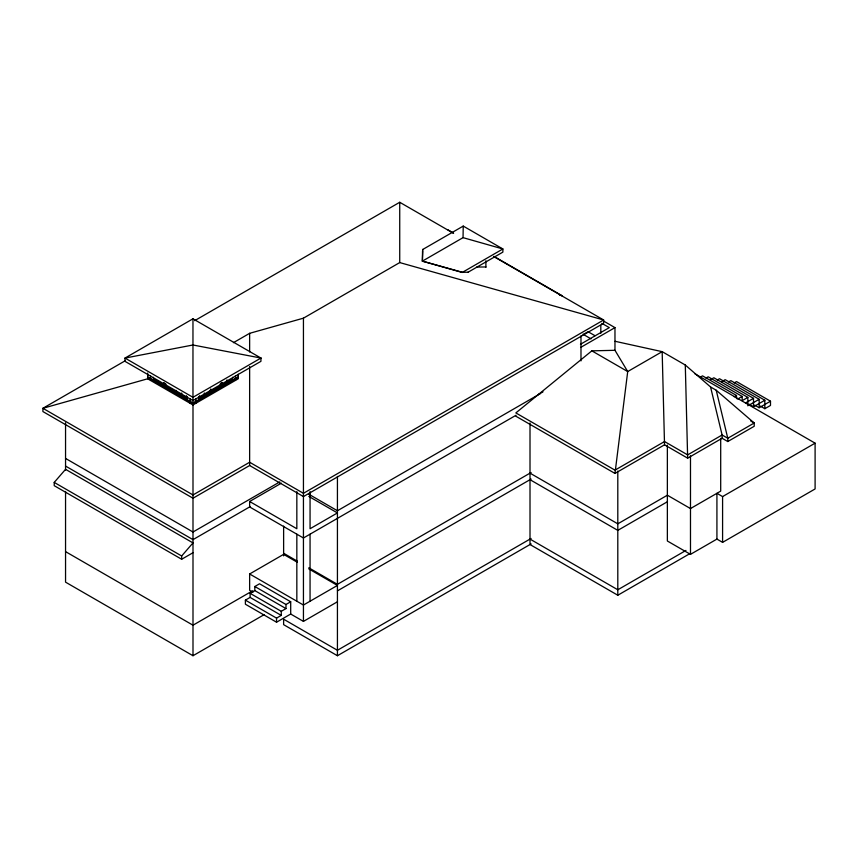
<?xml version="1.0" encoding="UTF-8"?>
<svg xmlns="http://www.w3.org/2000/svg" width="858" height="858" viewBox="0 0 858 858"><rect width="100%" height="100%" fill="white"/><g stroke="black" fill="none" stroke-linecap="round" stroke-linejoin="round"><path stroke-width="1.29" d="M192.964 318.811L125 358.076L125 361.347L192.964 400.589L260.939 361.325L260.939 358.054L192.964 318.811L192.975 404.944L238.288 378.764L238.288 374.238M422.565 249.581L463.234 226.083L502.874 248.97L462.205 272.469L422.372 261.143L422.544 250.858M422.855 249.41L422.372 261.143L463.041 237.645L463.234 226.083M181.671 559.255L54.226 485.682L54.226 482.411L65.551 469.326L192.996 542.91L181.671 555.984L181.671 559.255L192.996 552.724M750.761 421.01L754.214 423.005L754.214 426.276L727.777 441.538L722.114 438.266L687.655 458.161L664.532 444.809L614.971 473.423L627.713 371.557L614.971 350.3L591.838 350.847L515.851 412.923L614.971 470.152L664.532 441.538L687.655 454.89L722.114 434.995L727.777 438.266L754.214 423.005L716.215 390.24L710.553 386.969L685.295 365.015L662.172 351.662L615.111 341.302M125.161 360.8L42.9 408.29L42.9 411.561L192.996 498.219L249.635 465.519L303.442 496.578L603.646 323.262L603.646 319.991L493.575 256.445M194.669 320.667L399.731 202.273L453.024 233.044M233.451 342.664L249.635 333.322L303.442 318.168L399.731 262.58L603.646 319.991L303.442 493.307L249.635 462.248L192.996 494.948L42.9 408.29L148.102 378.668M209.041 392.438L199.592 397.887L199.592 395.71M231.692 379.343L222.254 384.802L222.254 382.614M199.367 398.294L209.277 392.567M231.928 379.483L222.018 385.21L222.018 382.668M238.288 376.823L192.975 403.003L147.801 376.919M238.288 377.359L192.975 403.539L147.522 377.541M467.707 272.436L502.885 252.113L502.874 248.97L463.041 237.645M279.783 481.906L192.996 532.003L65.551 458.429M516.033 415.261L303.442 537.998L249.635 506.939L249.635 501.49L281.36 483.172M250.354 506.52L192.996 539.639L65.551 466.066M583.515 334.341L588.062 331.714L594.969 335.692M580.458 344.283L609.309 327.627L601.876 323.337M580.984 347.243L614.971 327.627L614.971 350.182M538.363 394.53L543.007 391.849M540.39 393.575L337.43 510.757L308.805 494.229M252.938 592.235L249.635 590.325L249.635 573.981L283.623 554.354L297.361 562.29M254.826 586.507L285.982 604.493L285.982 608.579L254.826 590.594L254.826 586.507L259.545 583.783L290.701 601.769L290.701 614.038L276.544 622.211L245.388 604.225L245.388 600.139L250.107 597.415L281.263 615.4L281.263 611.314L250.107 593.328L250.107 597.415M252.649 590.765L192.996 625.203L65.551 551.63M250.107 593.328L254.826 590.594M65.551 491.462L65.551 582.153L192.996 655.726L264.125 614.671M285.982 604.493L290.701 601.769M281.263 611.314L285.982 608.579M245.388 600.139L276.544 618.125L281.263 615.4M531.113 472.511L337.43 584.33L308.805 567.803M700.257 377.166L702.53 375.858L736.507 395.484L736.507 398.648M337.43 590.872L531.113 479.054M705.93 378.121L708.193 376.812L742.17 396.439L742.17 400.665L747.844 397.393L747.844 405.834M710.456 379.729L713.856 377.767L747.844 397.393M717.256 380.03L719.519 378.721L753.506 398.348L753.506 406.789L748.97 404.172M290.701 614.038L303.442 621.396L337.43 601.769M721.782 381.638L725.182 379.676L759.169 399.302L759.169 407.743L754.632 405.126M728.581 381.939L730.844 380.63L764.832 400.246L764.832 408.698L760.295 406.081M734.244 382.893L736.507 381.585L770.495 401.201L770.495 405.426L764.832 408.698M734.244 396.793L736.507 395.484M737.644 399.056L742.17 396.439M745.57 402.917L753.506 398.348M748.97 405.18L759.169 399.302M753.506 406.789L764.832 400.246M531.113 538.459L337.43 650.278L283.623 619.208L283.623 624.667L337.43 655.726L531.113 543.908M759.169 407.743L770.495 401.201M667.47 495.152L617.803 523.83L530.008 473.144M667.47 501.694L617.803 530.373L530.008 479.686M716.923 539.092L716.923 493.318L722.586 496.578L815.1 443.168L815.1 488.953L722.586 542.363L716.923 539.092L690.486 554.354L667.363 541.001L667.363 445.098M685.96 550.428L617.803 589.778L530.008 539.092M530.008 423.026L530.008 544.54L617.803 595.237L690.583 553.217M476.683 267.074L485.896 266.945M468.082 272.222L462.505 272.297L422.372 261.143M559.545 295.045L562.108 295.742L494.036 256.445M447.876 229.794L453.646 233.129M603.646 321.085L614.971 327.627M694.744 373.68L815.1 443.168M582.957 334.212L591.001 338.856M591.838 350.847L627.713 371.557L662.172 351.662L664.532 444.809M667.363 495.216L690.486 508.569L720.699 491.13L720.699 438.374M515.851 416.194L614.971 473.423M154.343 379.365L163.781 384.824L163.781 382.636M175.107 391.355L165.669 385.907L165.669 383.73M176.995 392.449L186.433 397.897L186.433 395.72M154.108 379.504L164.017 385.231L164.017 382.689M175.343 391.774L165.433 386.046L165.433 383.505M176.759 392.589L186.669 398.305M192.975 404.944L147.662 378.786L147.662 373.026M308.805 496.407L337.43 512.934L310.06 528.742L310.06 491.613M249.635 501.49L296.836 528.742L296.836 491.613M283.623 553.26L297.361 561.196M308.805 568.897L337.43 585.424L303.442 605.04L249.635 573.981M54.226 482.411L181.671 555.984M716.215 390.24L727.777 438.266L727.777 441.538M710.553 386.969L722.114 434.995L722.114 438.266M685.295 365.015L687.655 458.161M485.885 260.768L485.896 267.374M235.467 375.868L235.467 380.384M232.636 377.273L232.636 379.89L198.659 399.528L198.648 396.911M226.973 379.89L226.973 382.067M221.31 382.507L221.31 386.432M220.603 383.483L220.603 386.025L210.693 391.752L210.693 389.21M220.367 383.708L220.367 385.886L210.929 391.345L210.929 389.167M209.985 390.358L209.985 392.975M204.322 392.985L204.322 395.163M195.817 398.777L195.828 403.303M190.208 398.831L190.219 403.346M187.376 396.922L187.376 399.538L153.4 379.912L153.4 377.295M181.714 392.996L181.714 395.173M176.051 390.379L176.051 392.996M164.725 383.837L164.725 386.454M150.568 375.933L150.568 380.459M722.586 496.578L722.586 542.363M690.486 455.812L690.486 554.354M617.803 471.074L617.803 595.237M600.815 325.364L600.815 333.279M580.984 335.832L580.984 360.896M399.731 202.273L399.731 262.58M337.43 476.447L337.43 655.726M310.06 534.191L310.06 601.222M303.442 318.168L303.442 621.396M296.836 534.191L296.836 601.222M283.623 526.093L283.623 555.877M276.544 618.125L276.544 622.211M249.635 333.322L249.635 351.93M249.635 366.548L249.635 465.519M192.996 404.568L192.996 655.726M65.551 422.801L65.551 470.077M260.939 358.054L192.964 397.318L125 358.076L192.964 344.991L260.939 358.054"/></g></svg>
